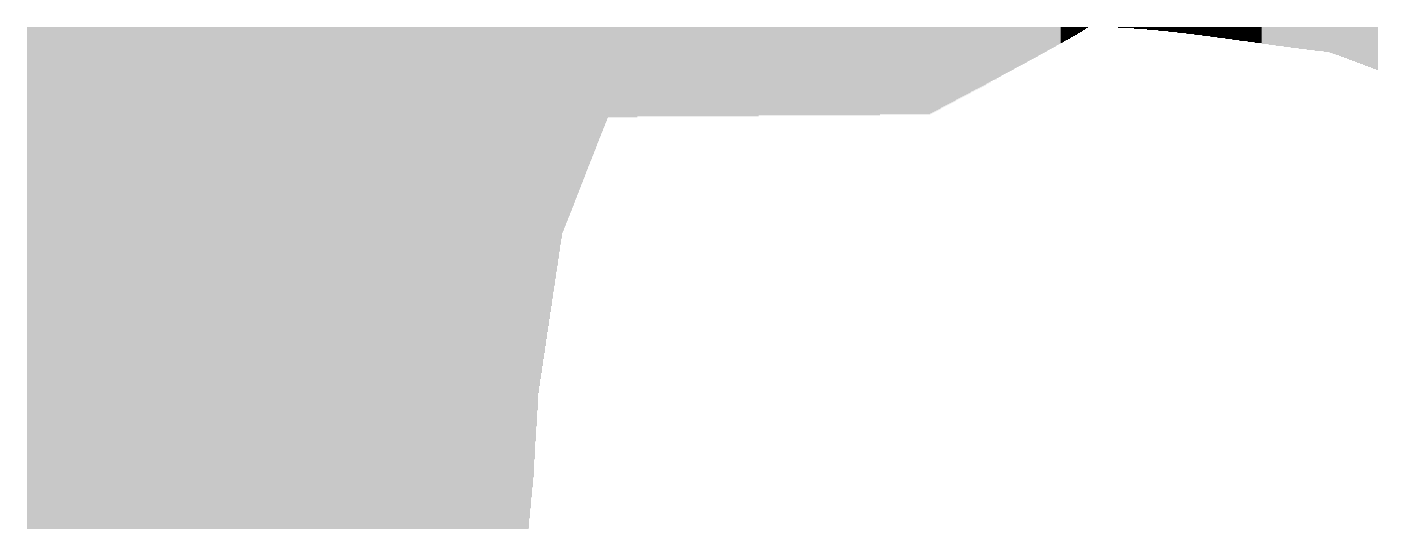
# Model space of a CAD drawing. Extents: x -15 to 99, y 4 to 73.
# Drawn here: x 70.15 to 76.99, y 14.39 to 16.9 of the extents above; entities that cross this region are included whole.
import ezdxf

# ---------------------------------------------------------------- set-up
doc = ezdxf.new("R2010")
doc.units = 0
doc.layers.add('112', color=253, linetype='CONTINUOUS')

# ---------------------------------------------------------------- blocks, each defined once
blk = doc.blocks.new('RECT')
blk.add_solid([(-0.5, -0.5), (0.5, -0.5), (-0.5, 0.5), (0.5, 0.5)])

msp = doc.modelspace()

# ---------------------------------------------------------------- block references
at = {"layer": '112', "yscale": 0.0051, "rotation": 90}
for p, xscale in [((70.1548, 14.0208), 5.7556), ((70.1599, 14.0208), 5.7556), ((70.165, 14.0208), 5.7556), ((70.17, 14.0208), 5.7556), ((70.1751, 14.0208), 5.7556), ((70.1802, 14.0208), 5.7556), ((70.1853, 14.0208), 5.7556), ((70.1904, 14.0208), 5.7556), ((70.1954, 14.0208), 5.7556), ((70.2005, 14.0208), 5.7556), ((70.2056, 14.0208), 5.7556), ((70.2107, 14.0208), 5.7556), ((70.2158, 14.0208), 5.7556), ((70.2208, 14.0208), 5.7556), ((70.2259, 14.0208), 5.7556), ((70.231, 14.0208), 5.7556), ((70.2361, 14.0208), 5.7556), ((70.2412, 14.0208), 5.7556), ((70.2462, 14.0208), 5.7556), ((70.2513, 14.0208), 5.7556), ((70.2564, 14.0208), 5.7556), ((70.2615, 14.0208), 5.7556), ((70.2666, 14.0208), 5.7556), ((70.2716, 14.0208), 5.7556), ((70.2767, 14.0208), 5.7556), ((70.2818, 14.0208), 5.7556), ((70.2869, 14.0208), 5.7556), ((70.292, 14.0208), 5.7556), ((70.297, 14.0208), 5.7556), ((70.3021, 14.0208), 5.7556), ((70.3072, 14.0208), 5.7556), ((70.3123, 14.0208), 5.7556), ((70.3174, 14.0208), 5.7556), ((70.3224, 14.0208), 5.7556), ((70.3275, 14.0208), 5.7556), ((70.3326, 14.0208), 5.7556), ((70.3377, 14.0208), 5.7556), ((70.3428, 14.0208), 5.7556), ((70.3478, 14.0208), 5.7556), ((70.3529, 14.0208), 5.7556), ((70.358, 14.0208), 5.7556), ((70.3631, 14.0208), 5.7556), ((70.3682, 14.0208), 5.7556), ((70.3732, 14.0208), 5.7556), ((70.3783, 14.0208), 5.7556), ((70.3834, 14.0208), 5.7556), ((70.3885, 14.0208), 5.7556), ((70.3936, 14.0208), 5.7556), ((70.3986, 14.0208), 5.7556), ((70.4037, 14.0208), 5.7556), ((70.4088, 14.0208), 5.7556), ((70.4139, 14.0208), 5.7556), ((70.419, 14.0208), 5.7556), ((70.424, 14.0208), 5.7556), ((70.4291, 14.0208), 5.7556), ((70.4342, 14.0208), 5.7556), ((70.4393, 14.0208), 5.7556), ((70.4444, 14.0208), 5.7556), ((70.4494, 14.0208), 5.7556), ((70.4545, 14.0208), 5.7556), ((70.4596, 14.0208), 5.7556), ((70.4647, 14.0208), 5.7556), ((70.4698, 14.0208), 5.7556), ((70.4748, 14.0208), 5.7556), ((70.4799, 14.0208), 5.7556), ((70.485, 14.0208), 5.7556), ((70.4901, 14.0208), 5.7556), ((70.4952, 14.0208), 5.7556), ((70.5002, 14.0208), 5.7556), ((70.5053, 14.0208), 5.7556), ((70.5104, 14.0208), 5.7556), ((70.5155, 14.0208), 5.7556), ((70.5206, 14.0208), 5.7556), ((70.5256, 14.0208), 5.7556), ((70.5307, 14.0208), 5.7556), ((70.5358, 14.0208), 5.7556), ((70.5409, 14.0208), 5.7556), ((70.546, 14.0208), 5.7556), ((70.551, 14.0208), 5.7556), ((70.5561, 14.0208), 5.7556), ((70.5612, 14.0208), 5.7556), ((70.5663, 14.0208), 5.7556), ((70.5714, 14.0208), 5.7556), ((70.5764, 14.0208), 5.7556), ((70.5815, 14.0208), 5.7556), ((70.5866, 14.0208), 5.7556), ((70.5917, 14.0208), 5.7556), ((70.5968, 14.0208), 5.7556), ((70.6018, 14.0208), 5.7556), ((70.6069, 14.0208), 5.7556), ((70.612, 14.0208), 5.7556), ((70.6171, 14.0208), 5.7556), ((70.6222, 14.0208), 5.7556), ((70.6272, 14.0208), 5.7556), ((70.6323, 14.0208), 5.7556), ((70.6374, 14.0208), 5.7556), ((70.6425, 14.0208), 5.7556), ((70.6476, 14.0208), 5.7556), ((70.6526, 14.0208), 5.7556), ((70.6577, 14.0208), 5.7556), ((70.6628, 14.0208), 5.7556), ((70.6679, 14.0208), 5.7556), ((70.673, 14.0208), 5.7556), ((70.678, 14.0208), 5.7556), ((70.6831, 14.0208), 5.7556), ((70.6882, 14.0208), 5.7556), ((70.6933, 14.0208), 5.7556), ((70.6984, 14.0208), 5.7556), ((70.7034, 14.0208), 5.7556), ((70.7085, 14.0208), 5.7556), ((70.7136, 14.0208), 5.7556), ((70.7187, 14.0208), 5.7556), ((70.7238, 14.0208), 5.7556), ((70.7288, 14.0208), 5.7556), ((70.7339, 14.0208), 5.7556), ((70.739, 14.0208), 5.7556), ((70.7441, 14.0208), 5.7556), ((70.7492, 14.0208), 5.7556), ((70.7542, 14.0208), 5.7556), ((70.7593, 14.0208), 5.7556), ((70.7644, 14.0208), 5.7556), ((70.7695, 14.0208), 5.7556), ((70.7746, 14.0208), 5.7556), ((70.7796, 14.0208), 5.7556), ((70.7847, 14.0208), 5.7556), ((70.7898, 14.0208), 5.7556), ((70.7949, 14.0208), 5.7556), ((70.8, 14.0208), 5.7556), ((70.805, 14.0208), 5.7556), ((70.8101, 14.0208), 5.7556), ((70.8152, 14.0208), 5.7556), ((70.8203, 14.0208), 5.7556), ((70.8254, 14.0208), 5.7556), ((70.8304, 14.0208), 5.7556), ((70.8355, 14.0208), 5.7556), ((70.8406, 14.0208), 5.7556), ((70.8457, 14.0208), 5.7556), ((70.8508, 14.0208), 5.7556), ((70.8558, 14.0208), 5.7556), ((70.8609, 14.0208), 5.7556), ((70.866, 14.0208), 5.7556), ((70.8711, 14.0208), 5.7556), ((70.8762, 14.0208), 5.7556), ((70.8812, 14.0208), 5.7556), ((70.8863, 14.0208), 5.7556), ((70.8914, 14.0208), 5.7556), ((70.8965, 14.0208), 5.7556), ((70.9016, 14.0208), 5.7556), ((70.9066, 14.0208), 5.7556), ((70.9117, 14.0208), 5.7556), ((70.9168, 14.0208), 5.7556), ((70.9219, 14.0208), 5.7556), ((70.927, 14.0208), 5.7556), ((70.932, 14.0208), 5.7556), ((70.9371, 14.0208), 5.7556), ((70.9422, 14.0208), 5.7556), ((70.9473, 14.0208), 5.7556), ((70.9524, 14.0208), 5.7556), ((70.9574, 14.0208), 5.7556), ((70.9625, 14.0208), 5.7556), ((70.9676, 14.0208), 5.7556), ((70.9727, 14.0208), 5.7556), ((70.9778, 14.0208), 5.7556), ((70.9828, 14.0208), 5.7556), ((70.9879, 14.0208), 5.7556), ((70.993, 14.0208), 5.7556), ((70.9981, 14.0208), 5.7556), ((71.0032, 14.0208), 5.7556), ((71.0082, 14.0208), 5.7556), ((71.0133, 14.0208), 5.7556), ((71.0184, 14.0208), 5.7556), ((71.0235, 14.0208), 5.7556), ((71.0286, 14.0208), 5.7556), ((71.0336, 14.0208), 5.7556), ((71.0387, 14.0208), 5.7556), ((71.0438, 14.0208), 5.7556), ((71.0489, 14.0208), 5.7556), ((71.054, 14.0208), 5.7556), ((71.059, 14.0208), 5.7556), ((71.0641, 14.0208), 5.7556), ((71.0692, 14.0208), 5.7556), ((71.0743, 14.0208), 5.7556), ((71.0794, 14.0208), 5.7556), ((71.0844, 14.0208), 5.7556), ((71.0895, 14.0208), 5.7556), ((71.0946, 14.0208), 5.7556), ((71.0997, 14.0208), 5.7556), ((71.1048, 14.0208), 5.7556), ((71.1098, 14.0208), 5.7556), ((71.1149, 14.0208), 5.7556), ((71.12, 14.0208), 5.7556), ((71.1251, 14.0208), 5.7556), ((71.1302, 14.0208), 5.7556), ((71.1352, 14.0208), 5.7556), ((71.1403, 14.0208), 5.7556), ((71.1454, 14.0208), 5.7556), ((71.1505, 14.0208), 5.7556), ((71.1556, 14.0208), 5.7556), ((71.1606, 14.0208), 5.7556), ((71.1657, 14.0208), 5.7556), ((71.1708, 14.0208), 5.7556), ((71.1759, 14.0208), 5.7556), ((71.181, 14.0208), 5.7556), ((71.186, 14.0208), 5.7556), ((71.1911, 14.0208), 5.7556), ((71.1962, 14.0208), 5.7556), ((71.2013, 14.0208), 5.7556), ((71.2064, 14.0208), 5.7556), ((71.2114, 14.0208), 5.7556), ((71.2165, 14.0208), 5.7556), ((71.2216, 14.0208), 5.7556), ((71.2267, 14.0208), 5.7556), ((71.2318, 14.0208), 5.7556), ((71.2368, 14.0208), 5.7556), ((71.2419, 14.0208), 5.7556), ((71.247, 14.0208), 5.7556), ((71.2521, 14.0208), 5.7556), ((71.2572, 14.0208), 5.7556), ((71.2622, 14.0208), 5.7556), ((71.2673, 14.0208), 5.7556), ((71.2724, 14.0208), 5.7556), ((71.2775, 14.0208), 5.7556), ((71.2826, 14.0208), 5.7556), ((71.2876, 14.0208), 5.7556), ((71.2927, 14.0208), 5.7556), ((71.2978, 14.0208), 5.7556), ((71.3029, 14.0208), 5.7556), ((71.308, 14.0208), 5.7556), ((71.313, 14.0208), 5.7556), ((71.3181, 14.0208), 5.7556), ((71.3232, 14.0208), 5.7556), ((71.3283, 14.0208), 5.7556), ((71.3334, 14.0208), 5.7556), ((71.3384, 14.0208), 5.7556), ((71.3435, 14.0208), 5.7556), ((71.3486, 14.0208), 5.7556), ((71.3537, 14.0208), 5.7556), ((71.3588, 14.0208), 5.7556), ((71.3638, 14.0208), 5.7556), ((71.3689, 14.0208), 5.7556), ((71.374, 14.0208), 5.7556), ((71.3791, 14.0208), 5.7556), ((71.3842, 14.0208), 5.7556), ((71.3892, 14.0208), 5.7556), ((71.3943, 14.0208), 5.7556), ((71.3994, 14.0208), 5.7556), ((71.4045, 14.0208), 5.7556), ((71.4096, 14.0208), 5.7556), ((71.4146, 14.0208), 5.7556), ((71.4197, 14.0208), 5.7556), ((71.4248, 14.0208), 5.7556), ((71.4299, 14.0208), 5.7556), ((71.435, 14.0208), 5.7556), ((71.44, 14.0208), 5.7556), ((71.4451, 14.0208), 5.7556), ((71.4502, 14.0208), 5.7556), ((71.4553, 14.0208), 5.7556), ((71.4604, 14.0208), 5.7556), ((71.4654, 14.0208), 5.7556), ((71.4705, 14.0208), 5.7556), ((71.4756, 14.0208), 5.7556), ((71.4807, 14.0208), 5.7556), ((71.4858, 14.0208), 5.7556), ((71.4908, 14.0208), 5.7556), ((71.4959, 14.0208), 5.7556), ((71.501, 14.0208), 5.7556), ((71.5061, 14.0208), 5.7556), ((71.5112, 14.0208), 5.7556), ((71.5162, 14.0208), 5.7556), ((71.5213, 14.0208), 5.7556), ((71.5264, 14.0208), 5.7556), ((71.5315, 14.0208), 5.7556), ((71.5366, 14.0208), 5.7556), ((71.5416, 14.0208), 5.7556), ((71.5467, 14.0208), 5.7556), ((71.5518, 14.0208), 5.7556), ((71.5569, 14.0208), 5.7556), ((71.562, 14.0208), 5.7556), ((71.567, 14.0208), 5.7556), ((71.5721, 14.0208), 5.7556), ((71.5772, 14.0208), 5.7556), ((71.5823, 14.0208), 5.7556), ((71.5874, 14.0208), 5.7556), ((71.5924, 14.0208), 5.7556), ((71.5975, 14.0208), 5.7556), ((71.6026, 14.0208), 5.7556), ((71.6077, 14.0208), 5.7556), ((71.6128, 14.0208), 5.7556), ((71.6178, 14.0208), 5.7556), ((71.6229, 14.0208), 5.7556), ((71.628, 14.0208), 5.7556), ((71.6331, 14.0208), 5.7556), ((71.6382, 14.0208), 5.7556), ((71.6432, 14.0208), 5.7556), ((71.6483, 14.0208), 5.7556), ((71.6534, 14.0208), 5.7556), ((71.6585, 14.0208), 5.7556), ((71.6636, 14.0208), 5.7556), ((71.6686, 14.0208), 5.7556), ((71.6737, 14.0208), 5.7556), ((71.6788, 14.0208), 5.7556), ((71.6839, 14.0208), 5.7556), ((71.689, 14.0208), 5.7556), ((71.694, 14.0208), 5.7556), ((71.6991, 14.0208), 5.7556), ((71.7042, 14.0208), 5.7556), ((71.7093, 14.0208), 5.7556), ((71.7144, 14.0208), 5.7556), ((71.7194, 14.0208), 5.7556), ((71.7245, 14.0208), 5.7556), ((71.7296, 14.0208), 5.7556), ((71.7347, 14.0208), 5.7556), ((71.7398, 14.0208), 5.7556), ((71.7448, 14.0208), 5.7556), ((71.7499, 14.0208), 5.7556), ((71.755, 14.0208), 5.7556), ((71.7601, 14.0208), 5.7556), ((71.7652, 14.0208), 5.7556), ((71.7702, 14.0208), 5.7556), ((71.7753, 14.0208), 5.7556), ((71.7804, 14.0208), 5.7556), ((71.7855, 14.0208), 5.7556), ((71.7906, 14.0208), 5.7556), ((71.7956, 14.0208), 5.7556), ((71.8007, 14.0208), 5.7556), ((71.8058, 14.0208), 5.7556), ((71.8109, 14.0208), 5.7556), ((71.816, 14.0208), 5.7556), ((71.821, 14.0208), 5.7556), ((71.8261, 14.0208), 5.7556), ((71.8312, 14.0208), 5.7556), ((71.8363, 14.0208), 5.7556), ((71.8414, 14.0208), 5.7556), ((71.8464, 14.0208), 5.7556), ((71.8515, 14.0208), 5.7556), ((71.8566, 14.0208), 5.7556), ((71.8617, 14.0208), 5.7556), ((71.8668, 14.0208), 5.7556), ((71.8718, 14.0208), 5.7556), ((71.8769, 14.0208), 5.7556), ((71.882, 14.0208), 5.7556), ((71.8871, 14.0208), 5.7556), ((71.8922, 14.0208), 5.7556), ((71.8972, 14.0208), 5.7556), ((71.9023, 14.0208), 5.7556), ((71.9074, 14.0208), 5.7556), ((71.9125, 14.0208), 5.7556), ((71.9176, 14.0208), 5.7556), ((71.9226, 14.0208), 5.7556), ((71.9277, 14.0208), 5.7556), ((71.9328, 14.0208), 5.7556), ((71.9379, 14.0208), 5.7556), ((71.943, 14.0208), 5.7556), ((71.948, 14.0208), 5.7556), ((71.9531, 14.0208), 5.7556), ((71.9582, 14.0208), 5.7556), ((71.9633, 14.0208), 5.7556), ((71.9684, 14.0208), 5.7556), ((71.9734, 14.0208), 5.7556), ((71.9785, 14.0208), 5.7556), ((71.9836, 14.0208), 5.7556), ((71.9887, 14.0208), 5.7556), ((71.9938, 14.0208), 5.7556), ((71.9988, 14.0208), 5.7556), ((72.0039, 14.0208), 5.7556), ((72.009, 14.0208), 5.7556), ((72.0141, 14.0208), 5.7556), ((72.0192, 14.0208), 5.7556), ((72.0242, 14.0208), 5.7556), ((72.0293, 14.0208), 5.7556), ((72.0344, 14.0208), 5.7556), ((72.0395, 14.0208), 5.7556), ((72.0446, 14.0208), 5.7556), ((72.0496, 14.0208), 5.7556), ((72.0547, 14.0208), 5.7556), ((72.0598, 14.0208), 5.7556), ((72.0649, 14.0208), 5.7556), ((72.07, 14.0208), 5.7556), ((72.075, 14.0183), 5.7607), ((72.0801, 14.0183), 5.7607), ((72.0852, 14.0183), 5.7607), ((72.0903, 14.0183), 5.7607), ((72.0954, 14.0183), 5.7607), ((72.1004, 14.0183), 5.7607), ((72.1055, 14.0183), 5.7607), ((72.1106, 14.0208), 5.7556), ((72.1157, 14.0259), 5.7455), ((72.1208, 14.031), 5.7353), ((72.1258, 14.036), 5.7252), ((72.1309, 14.0411), 5.715), ((72.136, 14.0462), 5.7048), ((72.1411, 14.0513), 5.6947), ((72.1462, 14.0564), 5.6845), ((72.1512, 14.0614), 5.6744), ((72.1563, 14.064), 5.6693), ((72.1614, 14.0691), 5.6591), ((72.1665, 14.0741), 5.649), ((72.1716, 14.0792), 5.6388), ((72.1766, 14.0843), 5.6286), ((72.1817, 14.0894), 5.6185), ((72.1868, 14.0919), 5.6134), ((72.1919, 14.097), 5.6032), ((72.197, 14.1021), 5.5931), ((72.202, 14.1072), 5.5829), ((72.2071, 14.1122), 5.5728), ((72.2122, 14.1148), 5.5677), ((72.2173, 14.1199), 5.5575), ((72.2224, 14.1249), 5.5474), ((72.2274, 14.13), 5.5372), ((72.2325, 14.1351), 5.527), ((72.2376, 14.1402), 5.5169), ((72.2427, 14.1427), 5.5118), ((72.2478, 14.1478), 5.5016), ((72.2528, 14.1529), 5.4915), ((72.2579, 14.158), 5.4813), ((72.263, 14.163), 5.4712), ((72.2681, 14.1656), 5.4661), ((72.2732, 14.1707), 5.4559), ((72.2782, 14.1757), 5.4458), ((72.2833, 14.1808), 5.4356), ((72.2884, 14.1859), 5.4254), ((72.2935, 14.191), 5.4153), ((72.2986, 14.1986), 5.4), ((72.3036, 14.2088), 5.3797), ((72.3087, 14.2189), 5.3594), ((72.3138, 14.2291), 5.3391), ((72.3189, 14.2392), 5.3188), ((72.324, 14.2494), 5.2984), ((72.329, 14.2596), 5.2781), ((72.3341, 14.2723), 5.2527), ((72.3392, 14.2824), 5.2324), ((72.3443, 14.2926), 5.2121), ((72.3494, 14.3027), 5.1918), ((72.3544, 14.3129), 5.1714), ((72.3595, 14.3231), 5.1511), ((72.3646, 14.3332), 5.1308), ((72.3697, 14.3434), 5.1105), ((72.3748, 14.3535), 5.0902), ((72.3798, 14.3637), 5.0698), ((72.3849, 14.3739), 5.0495), ((72.39, 14.384), 5.0292), ((72.3951, 14.3942), 5.0089), ((72.4002, 14.4043), 4.9886), ((72.4052, 14.4145), 4.9682), ((72.4103, 14.4272), 4.9428), ((72.4154, 14.4399), 4.9174), ((72.4205, 14.4526), 4.892), ((72.4256, 14.4678), 4.8616), ((72.4306, 14.4805), 4.8362), ((72.4357, 14.4958), 4.8057), ((72.4408, 14.5136), 4.7701), ((72.4459, 14.5288), 4.7396), ((72.451, 14.5466), 4.7041), ((72.456, 14.5618), 4.6736), ((72.4611, 14.5796), 4.638), ((72.4662, 14.5974), 4.6025), ((72.4713, 14.6152), 4.5669), ((72.4764, 14.6355), 4.5263), ((72.4814, 14.6533), 4.4907), ((72.4865, 14.671), 4.4552), ((72.4916, 14.6914), 4.4145), ((72.4967, 14.7091), 4.379), ((72.5018, 14.7295), 4.3383), ((72.5068, 14.7472), 4.3028), ((72.5119, 14.765), 4.2672), ((72.517, 14.7828), 4.2316), ((72.5221, 14.8006), 4.1961), ((72.5272, 14.8158), 4.1656), ((72.5322, 14.8311), 4.1351), ((72.5373, 14.8438), 4.1097), ((72.5424, 14.8692), 4.0589), ((72.5475, 14.8946), 4.0081), ((72.5526, 14.9225), 3.9522), ((72.5576, 14.9479), 3.9014), ((72.5627, 14.9733), 3.8506), ((72.5678, 15.0012), 3.7948), ((72.5729, 15.0266), 3.744), ((72.578, 15.052), 3.6932), ((72.583, 15.08), 3.6373), ((72.5881, 15.1054), 3.5865), ((72.5932, 15.1308), 3.5357), ((72.5983, 15.1562), 3.4849), ((72.6034, 15.1841), 3.429), ((72.6084, 15.2095), 3.3782), ((72.6135, 15.2349), 3.3274), ((72.6186, 15.2629), 3.2715), ((72.6237, 15.2883), 3.2207), ((72.6288, 15.3137), 3.1699), ((72.6338, 15.3391), 3.1191), ((72.6389, 15.367), 3.0632), ((72.644, 15.3924), 3.0124), ((72.6491, 15.4178), 2.9616), ((72.6542, 15.4457), 2.9058), ((72.6592, 15.4711), 2.855), ((72.6643, 15.4965), 2.8042), ((72.6694, 15.5245), 2.7483), ((72.6745, 15.5499), 2.6975), ((72.6796, 15.5753), 2.6467), ((72.6846, 15.6007), 2.5959), ((72.6897, 15.6286), 2.54), ((72.6948, 15.654), 2.4892), ((72.6999, 15.6794), 2.4384), ((72.705, 15.7074), 2.3825), ((72.71, 15.7328), 2.3317), ((72.7151, 15.7582), 2.2809), ((72.7202, 15.8039), 2.1895), ((72.7253, 15.8496), 2.098), ((72.7304, 15.8877), 2.0218), ((72.7354, 15.9283), 1.9406), ((72.7405, 15.9715), 1.8542), ((72.7456, 15.9893), 1.8186), ((72.7507, 16.0071), 1.7831), ((72.7558, 16.0223), 1.7526), ((72.7608, 16.0401), 1.717), ((72.7659, 16.0579), 1.6815), ((72.771, 16.0731), 1.651), ((72.7761, 16.0909), 1.6154), ((72.7812, 16.1087), 1.5799), ((72.7862, 16.1265), 1.5443), ((72.7913, 16.1417), 1.5138), ((72.7964, 16.1595), 1.4783), ((72.8015, 16.1773), 1.4427), ((72.8066, 16.1925), 1.4122), ((72.8116, 16.2103), 1.3767), ((72.8167, 16.2281), 1.3411), ((72.8218, 16.2433), 1.3106), ((72.8269, 16.2611), 1.2751), ((72.832, 16.2789), 1.2395), ((72.837, 16.2941), 1.209), ((72.8421, 16.3119), 1.1735), ((72.8472, 16.3297), 1.1379), ((72.8523, 16.3474), 1.1024), ((72.8574, 16.3627), 1.0719), ((72.8624, 16.3779), 1.0414), ((72.8675, 16.383), 1.0312), ((72.8726, 16.3906), 1.016), ((72.8777, 16.3957), 1.0058), ((72.8828, 16.4033), 0.9906), ((72.8878, 16.4084), 0.9804), ((72.8929, 16.416), 0.9652), ((72.898, 16.4211), 0.955), ((72.9031, 16.4287), 0.9398), ((72.9082, 16.4338), 0.9296), ((72.9132, 16.4414), 0.9144), ((72.9183, 16.4465), 0.9042), ((72.9234, 16.4541), 0.889), ((72.9285, 16.4617), 0.8738), ((72.9336, 16.4668), 0.8636), ((72.9386, 16.4744), 0.8484), ((72.9437, 16.4795), 0.8382), ((72.9488, 16.4871), 0.823), ((72.9539, 16.4922), 0.8128), ((72.959, 16.4998), 0.7976), ((72.964, 16.5049), 0.7874), ((72.9691, 16.5125), 0.7722), ((72.9742, 16.5176), 0.762), ((72.9793, 16.5252), 0.7468), ((72.9844, 16.5329), 0.7315), ((72.9894, 16.5379), 0.7214), ((72.9945, 16.5456), 0.7061), ((72.9996, 16.5506), 0.696), ((73.0047, 16.5583), 0.6807), ((73.0098, 16.5633), 0.6706), ((73.0148, 16.571), 0.6553), ((73.0199, 16.576), 0.6452), ((73.025, 16.5837), 0.6299), ((73.0301, 16.5887), 0.6198), ((73.0352, 16.5964), 0.6045), ((73.0402, 16.604), 0.5893), ((73.0453, 16.6091), 0.5791), ((73.0504, 16.6167), 0.5639), ((73.0555, 16.6218), 0.5537), ((73.0606, 16.6294), 0.5385), ((73.0656, 16.6345), 0.5283), ((73.0707, 16.6421), 0.5131), ((73.0758, 16.6472), 0.5029), ((73.0809, 16.6548), 0.4877), ((73.086, 16.6599), 0.4775), ((73.091, 16.6675), 0.4623), ((73.0961, 16.67), 0.4572), ((73.1012, 16.67), 0.4572), ((73.1063, 16.67), 0.4572), ((73.1114, 16.67), 0.4572), ((73.1164, 16.67), 0.4572), ((73.1215, 16.67), 0.4572), ((73.1266, 16.67), 0.4572), ((73.1317, 16.67), 0.4572), ((73.1368, 16.67), 0.4572), ((73.1418, 16.67), 0.4572), ((73.1469, 16.67), 0.4572), ((73.152, 16.67), 0.4572), ((73.1571, 16.67), 0.4572), ((73.1622, 16.67), 0.4572), ((73.1672, 16.67), 0.4572), ((73.1723, 16.67), 0.4572), ((73.1774, 16.67), 0.4572), ((73.1825, 16.67), 0.4572), ((73.1876, 16.67), 0.4572), ((73.1926, 16.67), 0.4572), ((73.1977, 16.67), 0.4572), ((73.2028, 16.67), 0.4572), ((73.2079, 16.67), 0.4572), ((73.213, 16.67), 0.4572), ((73.218, 16.67), 0.4572), ((73.2231, 16.67), 0.4572), ((73.2282, 16.67), 0.4572), ((73.2333, 16.67), 0.4572), ((73.2384, 16.67), 0.4572), ((73.2434, 16.6726), 0.4521), ((73.2485, 16.6726), 0.4521), ((73.2536, 16.6726), 0.4521), ((73.2587, 16.6726), 0.4521), ((73.2638, 16.6726), 0.4521), ((73.2688, 16.6726), 0.4521), ((73.2739, 16.6726), 0.4521), ((73.279, 16.6726), 0.4521), ((73.2841, 16.6726), 0.4521), ((73.2892, 16.6726), 0.4521), ((73.2942, 16.6726), 0.4521), ((73.2993, 16.6726), 0.4521), ((73.3044, 16.6726), 0.4521), ((73.3095, 16.6726), 0.4521), ((73.3146, 16.6726), 0.4521), ((73.3196, 16.6726), 0.4521), ((73.3247, 16.6726), 0.4521), ((73.3298, 16.6726), 0.4521), ((73.3349, 16.6726), 0.4521), ((73.34, 16.6726), 0.4521), ((73.345, 16.6726), 0.4521), ((73.3501, 16.6726), 0.4521), ((73.3552, 16.6726), 0.4521), ((73.3603, 16.6726), 0.4521), ((73.3654, 16.6726), 0.4521), ((73.3704, 16.6726), 0.4521), ((73.3755, 16.6726), 0.4521), ((73.3806, 16.6726), 0.4521), ((73.3857, 16.6726), 0.4521), ((73.3908, 16.6726), 0.4521), ((73.3958, 16.6726), 0.4521), ((73.4009, 16.6726), 0.4521), ((73.406, 16.6726), 0.4521), ((73.4111, 16.6726), 0.4521), ((73.4162, 16.6726), 0.4521), ((73.4212, 16.6726), 0.4521), ((73.4263, 16.6726), 0.4521), ((73.4314, 16.6726), 0.4521), ((73.4365, 16.6726), 0.4521), ((73.4416, 16.6726), 0.4521), ((73.4466, 16.6726), 0.4521), ((73.4517, 16.6726), 0.4521), ((73.4568, 16.6726), 0.4521), ((73.4619, 16.6726), 0.4521), ((73.467, 16.6726), 0.4521), ((73.472, 16.6726), 0.4521), ((73.4771, 16.6726), 0.4521), ((73.4822, 16.6726), 0.4521), ((73.4873, 16.6726), 0.4521), ((73.4924, 16.6726), 0.4521), ((73.4974, 16.6726), 0.4521), ((73.5025, 16.6726), 0.4521), ((73.5076, 16.6726), 0.4521), ((73.5127, 16.6726), 0.4521), ((73.5178, 16.6726), 0.4521), ((73.5228, 16.6726), 0.4521), ((73.5279, 16.6726), 0.4521), ((73.533, 16.6726), 0.4521), ((73.5381, 16.6726), 0.4521), ((73.5432, 16.6726), 0.4521), ((73.5482, 16.6726), 0.4521), ((73.5533, 16.6726), 0.4521), ((73.5584, 16.6726), 0.4521), ((73.5635, 16.6726), 0.4521), ((73.5686, 16.6726), 0.4521), ((73.5736, 16.6726), 0.4521), ((73.5787, 16.6726), 0.4521), ((73.5838, 16.6726), 0.4521), ((73.5889, 16.6726), 0.4521), ((73.594, 16.6726), 0.4521), ((73.599, 16.6726), 0.4521), ((73.6041, 16.6726), 0.4521), ((73.6092, 16.6726), 0.4521), ((73.6143, 16.6726), 0.4521), ((73.6194, 16.6726), 0.4521), ((73.6244, 16.6726), 0.4521), ((73.6295, 16.6726), 0.4521), ((73.6346, 16.6726), 0.4521), ((73.6397, 16.6726), 0.4521), ((73.6448, 16.6726), 0.4521), ((73.6498, 16.6726), 0.4521), ((73.6549, 16.6726), 0.4521), ((73.66, 16.6726), 0.4521), ((73.6651, 16.6726), 0.4521), ((73.6702, 16.6726), 0.4521), ((73.6752, 16.6726), 0.4521), ((73.6803, 16.6726), 0.4521), ((73.6854, 16.6726), 0.4521), ((73.6905, 16.6726), 0.4521), ((73.6956, 16.6726), 0.4521), ((73.7006, 16.6726), 0.4521), ((73.7057, 16.6726), 0.4521), ((73.7108, 16.6726), 0.4521), ((73.7159, 16.6726), 0.4521), ((73.721, 16.6726), 0.4521), ((73.726, 16.6726), 0.4521), ((73.7311, 16.6726), 0.4521), ((73.7362, 16.6726), 0.4521), ((73.7413, 16.6726), 0.4521), ((73.7464, 16.6726), 0.4521), ((73.7514, 16.6726), 0.4521), ((73.7565, 16.6726), 0.4521), ((73.7616, 16.6726), 0.4521), ((73.7667, 16.6726), 0.4521), ((73.7718, 16.6726), 0.4521), ((73.7768, 16.6726), 0.4521), ((73.7819, 16.6726), 0.4521), ((73.787, 16.6726), 0.4521), ((73.7921, 16.6726), 0.4521), ((73.7972, 16.6726), 0.4521), ((73.8022, 16.6726), 0.4521), ((73.8073, 16.6726), 0.4521), ((73.8124, 16.6726), 0.4521), ((73.8175, 16.6726), 0.4521), ((73.8226, 16.6726), 0.4521), ((73.8276, 16.6726), 0.4521), ((73.8327, 16.6726), 0.4521), ((73.8378, 16.6726), 0.4521), ((73.8429, 16.6726), 0.4521), ((73.848, 16.6726), 0.4521), ((73.853, 16.6726), 0.4521), ((73.8581, 16.6751), 0.447), ((73.8632, 16.6751), 0.447), ((73.8683, 16.6751), 0.447), ((73.8734, 16.6751), 0.447), ((73.8784, 16.6751), 0.447), ((73.8835, 16.6751), 0.447), ((73.8886, 16.6751), 0.447), ((73.8937, 16.6751), 0.447), ((73.8988, 16.6751), 0.447), ((73.9038, 16.6751), 0.447), ((73.9089, 16.6751), 0.447), ((73.914, 16.6751), 0.447), ((73.9191, 16.6751), 0.447), ((73.9242, 16.6751), 0.447), ((73.9292, 16.6751), 0.447), ((73.9343, 16.6751), 0.447), ((73.9394, 16.6751), 0.447), ((73.9445, 16.6751), 0.447), ((73.9496, 16.6751), 0.447), ((73.9546, 16.6751), 0.447), ((73.9597, 16.6751), 0.447), ((73.9648, 16.6751), 0.447), ((73.9699, 16.6751), 0.447), ((73.975, 16.6751), 0.447), ((73.98, 16.6751), 0.447), ((73.9851, 16.6751), 0.447), ((73.9902, 16.6751), 0.447), ((73.9953, 16.6751), 0.447), ((74.0004, 16.6751), 0.447), ((74.0054, 16.6751), 0.447), ((74.0105, 16.6751), 0.447), ((74.0156, 16.6751), 0.447), ((74.0207, 16.6751), 0.447), ((74.0258, 16.6751), 0.447), ((74.0308, 16.6751), 0.447), ((74.0359, 16.6751), 0.447), ((74.041, 16.6751), 0.447), ((74.0461, 16.6751), 0.447), ((74.0512, 16.6751), 0.447), ((74.0562, 16.6751), 0.447), ((74.0613, 16.6751), 0.447), ((74.0664, 16.6751), 0.447), ((74.0715, 16.6751), 0.447), ((74.0766, 16.6751), 0.447), ((74.0816, 16.6751), 0.447), ((74.0867, 16.6751), 0.447), ((74.0918, 16.6751), 0.447), ((74.0969, 16.6751), 0.447), ((74.102, 16.6751), 0.447), ((74.107, 16.6751), 0.447), ((74.1121, 16.6751), 0.447), ((74.1172, 16.6751), 0.447), ((74.1223, 16.6751), 0.447), ((74.1274, 16.6751), 0.447), ((74.1324, 16.6751), 0.447), ((74.1375, 16.6751), 0.447), ((74.1426, 16.6751), 0.447), ((74.1477, 16.6751), 0.447), ((74.1528, 16.6751), 0.447), ((74.1578, 16.6751), 0.447), ((74.1629, 16.6751), 0.447), ((74.168, 16.6751), 0.447), ((74.1731, 16.6751), 0.447), ((74.1782, 16.6751), 0.447), ((74.1832, 16.6751), 0.447), ((74.1883, 16.6751), 0.447), ((74.1934, 16.6751), 0.447), ((74.1985, 16.6751), 0.447), ((74.2036, 16.6751), 0.447), ((74.2086, 16.6751), 0.447), ((74.2137, 16.6751), 0.447), ((74.2188, 16.6751), 0.447), ((74.2239, 16.6751), 0.447), ((74.229, 16.6751), 0.447), ((74.234, 16.6751), 0.447), ((74.2391, 16.6751), 0.447), ((74.2442, 16.6751), 0.447), ((74.2493, 16.6751), 0.447), ((74.2544, 16.6751), 0.447), ((74.2594, 16.6751), 0.447), ((74.2645, 16.6751), 0.447), ((74.2696, 16.6751), 0.447), ((74.2747, 16.6751), 0.447), ((74.2798, 16.6751), 0.447), ((74.2848, 16.6751), 0.447), ((74.2899, 16.6751), 0.447), ((74.295, 16.6751), 0.447), ((74.3001, 16.6751), 0.447), ((74.3052, 16.6751), 0.447), ((74.3102, 16.6751), 0.447), ((74.3153, 16.6751), 0.447), ((74.3204, 16.6751), 0.447), ((74.3255, 16.6751), 0.447), ((74.3306, 16.6751), 0.447), ((74.3356, 16.6751), 0.447), ((74.3407, 16.6751), 0.447), ((74.3458, 16.6751), 0.447), ((74.3509, 16.6751), 0.447), ((74.356, 16.6751), 0.447), ((74.361, 16.6751), 0.447), ((74.3661, 16.6751), 0.447), ((74.3712, 16.6751), 0.447), ((74.3763, 16.6751), 0.447), ((74.3814, 16.6751), 0.447), ((74.3864, 16.6751), 0.447), ((74.3915, 16.6751), 0.447), ((74.3966, 16.6751), 0.447), ((74.4017, 16.6751), 0.447), ((74.4068, 16.6751), 0.447), ((74.4118, 16.6751), 0.447), ((74.4169, 16.6751), 0.447), ((74.422, 16.6751), 0.447), ((74.4271, 16.6751), 0.447), ((74.4322, 16.6751), 0.447), ((74.4372, 16.6751), 0.447), ((74.4423, 16.6751), 0.447), ((74.4474, 16.6751), 0.447), ((74.4525, 16.6751), 0.447), ((74.4576, 16.6751), 0.447), ((74.4626, 16.6751), 0.447), ((74.4677, 16.6751), 0.447), ((74.4728, 16.6776), 0.442), ((74.4779, 16.6776), 0.442), ((74.483, 16.6776), 0.442), ((74.488, 16.6776), 0.442), ((74.4931, 16.6776), 0.442), ((74.4982, 16.6776), 0.442), ((74.5033, 16.6776), 0.442), ((74.5084, 16.6776), 0.442), ((74.5134, 16.6776), 0.442), ((74.5185, 16.6776), 0.442), ((74.5236, 16.6776), 0.442), ((74.5287, 16.6776), 0.442), ((74.5338, 16.6776), 0.442), ((74.5388, 16.6776), 0.442), ((74.5439, 16.6776), 0.442), ((74.549, 16.6776), 0.442), ((74.5541, 16.6776), 0.442), ((74.5592, 16.6776), 0.442), ((74.5642, 16.6776), 0.442), ((74.5693, 16.6776), 0.442), ((74.5744, 16.6776), 0.442), ((74.5795, 16.6776), 0.442), ((74.5846, 16.6776), 0.442), ((74.5896, 16.6776), 0.442), ((74.5947, 16.6776), 0.442), ((74.5998, 16.6776), 0.442), ((74.6049, 16.6776), 0.442), ((74.61, 16.6776), 0.442), ((74.615, 16.6776), 0.442), ((74.6201, 16.6776), 0.442), ((74.6252, 16.6776), 0.442), ((74.6303, 16.6776), 0.442), ((74.6354, 16.6776), 0.442), ((74.6404, 16.6776), 0.442), ((74.6455, 16.6776), 0.442), ((74.6506, 16.6776), 0.442), ((74.6557, 16.6776), 0.442), ((74.6608, 16.6776), 0.442), ((74.6658, 16.6776), 0.442), ((74.6709, 16.6776), 0.442), ((74.676, 16.6776), 0.442), ((74.6811, 16.6776), 0.442), ((74.6862, 16.6776), 0.442), ((74.6912, 16.6776), 0.442), ((74.6963, 16.6776), 0.442), ((74.7014, 16.6776), 0.442), ((74.7065, 16.6776), 0.442), ((74.7116, 16.6776), 0.442), ((74.7166, 16.6776), 0.442), ((74.7217, 16.6776), 0.442), ((74.7268, 16.6802), 0.4369), ((74.7319, 16.6802), 0.4369), ((74.737, 16.6827), 0.4318), ((74.742, 16.6827), 0.4318), ((74.7471, 16.6853), 0.4267), ((74.7522, 16.6853), 0.4267), ((74.7573, 16.6878), 0.4216), ((74.7624, 16.6878), 0.4216), ((74.7674, 16.6903), 0.4166), ((74.7725, 16.6903), 0.4166), ((74.7776, 16.6929), 0.4115), ((74.7827, 16.6954), 0.4064), ((74.7878, 16.6954), 0.4064), ((74.7928, 16.698), 0.4013), ((74.7979, 16.698), 0.4013), ((74.803, 16.7005), 0.3962), ((74.8081, 16.7005), 0.3962), ((74.8132, 16.703), 0.3912), ((74.8182, 16.703), 0.3912), ((74.8233, 16.7056), 0.3861), ((74.8284, 16.7056), 0.3861), ((74.8335, 16.7081), 0.381), ((74.8386, 16.7081), 0.381), ((74.8436, 16.7107), 0.3759), ((74.8487, 16.7107), 0.3759), ((74.8538, 16.7132), 0.3708), ((74.8589, 16.7157), 0.3658), ((74.864, 16.7157), 0.3658), ((74.869, 16.7183), 0.3607), ((74.8741, 16.7183), 0.3607), ((74.8792, 16.7208), 0.3556), ((74.8843, 16.7208), 0.3556), ((74.8894, 16.7234), 0.3505), ((74.8944, 16.7234), 0.3505), ((74.8995, 16.7259), 0.3454), ((74.9046, 16.7259), 0.3454), ((74.9097, 16.7284), 0.3404), ((74.9148, 16.7284), 0.3404), ((74.9198, 16.731), 0.3353), ((74.9249, 16.731), 0.3353), ((74.93, 16.7335), 0.3302), ((74.9351, 16.7361), 0.3251), ((74.9402, 16.7361), 0.3251), ((74.9452, 16.7386), 0.32), ((74.9503, 16.7386), 0.32), ((74.9554, 16.7411), 0.315), ((74.9605, 16.7411), 0.315), ((74.9656, 16.7437), 0.3099), ((74.9706, 16.7437), 0.3099), ((74.9757, 16.7462), 0.3048), ((74.9808, 16.7462), 0.3048), ((74.9859, 16.7488), 0.2997), ((74.991, 16.7488), 0.2997), ((74.996, 16.7513), 0.2946), ((75.0011, 16.7513), 0.2946), ((75.0062, 16.7538), 0.2896), ((75.0113, 16.7564), 0.2845), ((75.0164, 16.7564), 0.2845), ((75.0214, 16.7589), 0.2794), ((75.0265, 16.7589), 0.2794), ((75.0316, 16.7615), 0.2743), ((75.0367, 16.7615), 0.2743), ((75.0418, 16.764), 0.2692), ((75.0468, 16.764), 0.2692), ((75.0519, 16.7665), 0.2642), ((75.057, 16.7665), 0.2642), ((75.0621, 16.7691), 0.2591), ((75.0672, 16.7691), 0.2591), ((75.0722, 16.7716), 0.254), ((75.0773, 16.7716), 0.254), ((75.0824, 16.7742), 0.2489), ((75.0875, 16.7767), 0.2438), ((75.0926, 16.7767), 0.2438), ((75.0976, 16.7792), 0.2388), ((75.1027, 16.7792), 0.2388), ((75.1078, 16.7818), 0.2337), ((75.1129, 16.7818), 0.2337), ((75.118, 16.7843), 0.2286), ((75.123, 16.7843), 0.2286), ((75.1281, 16.7869), 0.2235), ((75.1332, 16.7869), 0.2235), ((75.1383, 16.7894), 0.2184), ((75.1434, 16.7894), 0.2184), ((75.1484, 16.7919), 0.2134), ((75.1535, 16.7945), 0.2083), ((75.1586, 16.7945), 0.2083), ((75.1637, 16.797), 0.2032), ((75.1688, 16.797), 0.2032), ((75.1738, 16.7996), 0.1981), ((75.1789, 16.7996), 0.1981), ((75.184, 16.8021), 0.193), ((75.1891, 16.8021), 0.193), ((75.1942, 16.8046), 0.188), ((75.1992, 16.8046), 0.188), ((75.2043, 16.8072), 0.1829), ((75.2094, 16.8072), 0.1829), ((75.2145, 16.8097), 0.1778), ((75.2196, 16.8123), 0.1727), ((75.2246, 16.8123), 0.1727), ((75.2297, 16.8148), 0.1676), ((75.2348, 16.8148), 0.1676), ((75.2399, 16.8173), 0.1626), ((75.245, 16.8173), 0.1626), ((75.25, 16.8199), 0.1575), ((75.2551, 16.8199), 0.1575), ((75.2602, 16.8224), 0.1524), ((75.2653, 16.8224), 0.1524), ((75.2704, 16.825), 0.1473), ((75.2754, 16.8275), 0.1422), ((75.2805, 16.8275), 0.1422), ((75.2856, 16.83), 0.1372), ((75.2907, 16.83), 0.1372), ((75.2958, 16.8326), 0.1321), ((75.3008, 16.8326), 0.1321), ((75.3059, 16.8351), 0.127), ((75.311, 16.8351), 0.127), ((75.3161, 16.8377), 0.1219), ((75.3212, 16.8402), 0.1168), ((75.3262, 16.8402), 0.1168), ((75.3313, 16.8427), 0.1118), ((75.3364, 16.8427), 0.1118), ((75.3415, 16.8453), 0.1067), ((75.3466, 16.8453), 0.1067), ((75.3516, 16.8478), 0.1016), ((75.3567, 16.8478), 0.1016), ((75.3618, 16.8504), 0.0965), ((75.3669, 16.8529), 0.0914), ((75.372, 16.8529), 0.0914), ((75.377, 16.8554), 0.0864), ((75.3821, 16.8554), 0.0864), ((75.3872, 16.858), 0.0813), ((75.3923, 16.858), 0.0813), ((75.3974, 16.8605), 0.0762), ((75.4024, 16.8631), 0.0711), ((75.4075, 16.8631), 0.0711), ((75.4126, 16.8656), 0.066), ((75.4177, 16.8656), 0.066), ((75.4228, 16.8681), 0.061), ((75.4278, 16.8681), 0.061), ((75.4329, 16.8707), 0.0559), ((75.438, 16.8732), 0.0508), ((75.4431, 16.8732), 0.0508), ((75.4482, 16.8758), 0.0457), ((75.4532, 16.8758), 0.0457), ((75.4583, 16.8783), 0.0406), ((75.4634, 16.8783), 0.0406), ((75.4685, 16.8808), 0.0356), ((75.4736, 16.8834), 0.0305), ((75.4786, 16.8834), 0.0305), ((75.4837, 16.8859), 0.0254), ((75.4888, 16.8859), 0.0254), ((75.4939, 16.8885), 0.0203), ((75.499, 16.891), 0.0152), ((75.504, 16.891), 0.0152), ((75.5091, 16.8935), 0.0102), ((75.5142, 16.8961), 0.0051), ((75.5193, 16.8961), 0.0051), ((75.6768, 16.8961), 0.0051), ((75.6818, 16.8961), 0.0051), ((75.6869, 16.8961), 0.0051), ((75.692, 16.8961), 0.0051), ((75.6971, 16.8961), 0.0051), ((75.7022, 16.8961), 0.0051), ((75.7072, 16.8961), 0.0051), ((75.7123, 16.8961), 0.0051), ((75.7174, 16.8961), 0.0051), ((75.7225, 16.8961), 0.0051), ((75.7276, 16.8961), 0.0051), ((75.7326, 16.8961), 0.0051), ((75.7377, 16.8961), 0.0051), ((75.7428, 16.8961), 0.0051), ((75.7479, 16.8961), 0.0051), ((75.753, 16.8961), 0.0051), ((75.758, 16.8935), 0.0102), ((75.7631, 16.8935), 0.0102), ((75.7682, 16.8935), 0.0102), ((75.7733, 16.8935), 0.0102), ((75.7784, 16.8935), 0.0102), ((75.7834, 16.8935), 0.0102), ((75.7885, 16.8935), 0.0102), ((75.7936, 16.8935), 0.0102), ((75.7987, 16.8935), 0.0102), ((75.8038, 16.8935), 0.0102), ((75.8088, 16.8935), 0.0102), ((75.8139, 16.8935), 0.0102), ((75.819, 16.8935), 0.0102), ((75.8241, 16.891), 0.0152), ((75.8292, 16.891), 0.0152), ((75.8342, 16.891), 0.0152), ((75.8393, 16.891), 0.0152), ((75.8444, 16.891), 0.0152), ((75.8495, 16.891), 0.0152), ((75.8546, 16.891), 0.0152), ((75.8596, 16.891), 0.0152), ((75.8647, 16.891), 0.0152), ((75.8698, 16.891), 0.0152), ((75.8749, 16.891), 0.0152), ((75.88, 16.8885), 0.0203), ((75.885, 16.8885), 0.0203), ((75.8901, 16.8885), 0.0203), ((75.8952, 16.8885), 0.0203), ((75.9003, 16.8885), 0.0203), ((75.9054, 16.8885), 0.0203), ((75.9104, 16.8885), 0.0203), ((75.9155, 16.8885), 0.0203), ((75.9206, 16.8885), 0.0203), ((75.9257, 16.8885), 0.0203), ((75.9308, 16.8859), 0.0254), ((75.9358, 16.8859), 0.0254), ((75.9409, 16.8859), 0.0254), ((75.946, 16.8859), 0.0254), ((75.9511, 16.8859), 0.0254), ((75.9562, 16.8859), 0.0254), ((75.9612, 16.8859), 0.0254), ((75.9663, 16.8859), 0.0254), ((75.9714, 16.8859), 0.0254), ((75.9765, 16.8834), 0.0305), ((75.9816, 16.8834), 0.0305), ((75.9866, 16.8834), 0.0305), ((75.9917, 16.8834), 0.0305), ((75.9968, 16.8834), 0.0305), ((76.0019, 16.8834), 0.0305), ((76.007, 16.8834), 0.0305), ((76.012, 16.8834), 0.0305), ((76.0171, 16.8834), 0.0305), ((76.0222, 16.8808), 0.0356), ((76.0273, 16.8808), 0.0356), ((76.0324, 16.8808), 0.0356), ((76.0374, 16.8808), 0.0356), ((76.0425, 16.8808), 0.0356), ((76.0476, 16.8808), 0.0356), ((76.0527, 16.8808), 0.0356), ((76.0578, 16.8808), 0.0356), ((76.0628, 16.8783), 0.0406), ((76.0679, 16.8783), 0.0406), ((76.073, 16.8783), 0.0406), ((76.0781, 16.8783), 0.0406), ((76.0832, 16.8783), 0.0406), ((76.0882, 16.8783), 0.0406), ((76.0933, 16.8783), 0.0406), ((76.0984, 16.8783), 0.0406), ((76.1035, 16.8758), 0.0457), ((76.1086, 16.8758), 0.0457), ((76.1136, 16.8758), 0.0457), ((76.1187, 16.8758), 0.0457), ((76.1238, 16.8758), 0.0457), ((76.1289, 16.8758), 0.0457), ((76.134, 16.8758), 0.0457), ((76.139, 16.8758), 0.0457), ((76.1441, 16.8732), 0.0508), ((76.1492, 16.8732), 0.0508), ((76.1543, 16.8732), 0.0508), ((76.1594, 16.8732), 0.0508), ((76.1644, 16.8732), 0.0508), ((76.1695, 16.8732), 0.0508), ((76.1746, 16.8732), 0.0508), ((76.1797, 16.8707), 0.0559), ((76.1848, 16.8707), 0.0559), ((76.1898, 16.8707), 0.0559), ((76.1949, 16.8707), 0.0559), ((76.2, 16.8707), 0.0559), ((76.2051, 16.8707), 0.0559), ((76.2102, 16.8707), 0.0559), ((76.2152, 16.8707), 0.0559), ((76.2203, 16.8681), 0.061), ((76.2254, 16.8681), 0.061), ((76.2305, 16.8681), 0.061), ((76.2356, 16.8681), 0.061), ((76.2406, 16.8681), 0.061), ((76.2457, 16.8681), 0.061), ((76.2508, 16.8681), 0.061), ((76.2559, 16.8656), 0.066), ((76.261, 16.8656), 0.066), ((76.266, 16.8656), 0.066), ((76.2711, 16.8656), 0.066), ((76.2762, 16.8656), 0.066), ((76.2813, 16.8656), 0.066), ((76.2864, 16.8656), 0.066), ((76.2914, 16.8631), 0.0711), ((76.2965, 16.8631), 0.0711), ((76.3016, 16.8631), 0.0711), ((76.3067, 16.8631), 0.0711), ((76.3118, 16.8631), 0.0711), ((76.3168, 16.8631), 0.0711), ((76.3219, 16.8631), 0.0711), ((76.327, 16.8631), 0.0711), ((76.3321, 16.8605), 0.0762), ((76.3372, 16.8605), 0.0762), ((76.3422, 16.8605), 0.0762), ((76.3473, 16.8605), 0.0762), ((76.3524, 16.8605), 0.0762), ((76.3575, 16.8605), 0.0762), ((76.3626, 16.8605), 0.0762), ((76.3676, 16.858), 0.0813), ((76.3727, 16.858), 0.0813), ((76.3778, 16.858), 0.0813), ((76.3829, 16.858), 0.0813), ((76.388, 16.858), 0.0813), ((76.393, 16.858), 0.0813), ((76.3981, 16.858), 0.0813), ((76.4032, 16.8554), 0.0864), ((76.4083, 16.8554), 0.0864), ((76.4134, 16.8554), 0.0864), ((76.4184, 16.8554), 0.0864), ((76.4235, 16.8554), 0.0864), ((76.4286, 16.8554), 0.0864), ((76.4337, 16.8554), 0.0864), ((76.4388, 16.8529), 0.0914), ((76.4438, 16.8529), 0.0914), ((76.4489, 16.8529), 0.0914), ((76.454, 16.8529), 0.0914), ((76.4591, 16.8529), 0.0914), ((76.4642, 16.8529), 0.0914), ((76.4692, 16.8529), 0.0914), ((76.4743, 16.8504), 0.0965), ((76.4794, 16.8504), 0.0965), ((76.4845, 16.8504), 0.0965), ((76.4896, 16.8504), 0.0965), ((76.4946, 16.8504), 0.0965), ((76.4997, 16.8504), 0.0965), ((76.5048, 16.8504), 0.0965), ((76.5099, 16.8504), 0.0965), ((76.515, 16.8478), 0.1016), ((76.52, 16.8478), 0.1016), ((76.5251, 16.8478), 0.1016), ((76.5302, 16.8478), 0.1016), ((76.5353, 16.8478), 0.1016), ((76.5404, 16.8478), 0.1016), ((76.5454, 16.8478), 0.1016), ((76.5505, 16.8453), 0.1067), ((76.5556, 16.8453), 0.1067), ((76.5607, 16.8453), 0.1067), ((76.5658, 16.8453), 0.1067), ((76.5708, 16.8453), 0.1067), ((76.5759, 16.8453), 0.1067), ((76.581, 16.8453), 0.1067), ((76.5861, 16.8453), 0.1067), ((76.5912, 16.8427), 0.1118), ((76.5962, 16.8427), 0.1118), ((76.6013, 16.8427), 0.1118), ((76.6064, 16.8427), 0.1118), ((76.6115, 16.8427), 0.1118), ((76.6166, 16.8427), 0.1118), ((76.6216, 16.8427), 0.1118), ((76.6267, 16.8427), 0.1118), ((76.6318, 16.8402), 0.1168), ((76.6369, 16.8402), 0.1168), ((76.642, 16.8402), 0.1168), ((76.647, 16.8402), 0.1168), ((76.6521, 16.8402), 0.1168), ((76.6572, 16.8402), 0.1168), ((76.6623, 16.8402), 0.1168), ((76.6674, 16.8402), 0.1168), ((76.6724, 16.8377), 0.1219), ((76.6775, 16.8377), 0.1219), ((76.6826, 16.8377), 0.1219), ((76.6877, 16.8377), 0.1219), ((76.6928, 16.8377), 0.1219), ((76.6978, 16.8377), 0.1219), ((76.7029, 16.8377), 0.1219), ((76.708, 16.8377), 0.1219), ((76.7131, 16.8377), 0.1219), ((76.7182, 16.8351), 0.127), ((76.7232, 16.8351), 0.127), ((76.7283, 16.8351), 0.127), ((76.7334, 16.8351), 0.127), ((76.7385, 16.8351), 0.127), ((76.7436, 16.8351), 0.127), ((76.7486, 16.8326), 0.1321), ((76.7537, 16.8326), 0.1321), ((76.7588, 16.8326), 0.1321), ((76.7639, 16.83), 0.1372), ((76.769, 16.83), 0.1372), ((76.774, 16.83), 0.1372), ((76.7791, 16.8275), 0.1422), ((76.7842, 16.8275), 0.1422), ((76.7893, 16.8275), 0.1422), ((76.7944, 16.825), 0.1473), ((76.7994, 16.825), 0.1473), ((76.8045, 16.8224), 0.1524), ((76.8096, 16.8224), 0.1524), ((76.8147, 16.8224), 0.1524), ((76.8198, 16.8199), 0.1575), ((76.8248, 16.8199), 0.1575), ((76.8299, 16.8199), 0.1575), ((76.835, 16.8173), 0.1626), ((76.8401, 16.8173), 0.1626), ((76.8452, 16.8148), 0.1676), ((76.8502, 16.8148), 0.1676), ((76.8553, 16.8148), 0.1676), ((76.8604, 16.8123), 0.1727), ((76.8655, 16.8123), 0.1727), ((76.8706, 16.8123), 0.1727), ((76.8756, 16.8097), 0.1778), ((76.8807, 16.8097), 0.1778), ((76.8858, 16.8072), 0.1829), ((76.8909, 16.8072), 0.1829), ((76.896, 16.8072), 0.1829), ((76.901, 16.8046), 0.188), ((76.9061, 16.8046), 0.188), ((76.9112, 16.8046), 0.188), ((76.9163, 16.8021), 0.193), ((76.9214, 16.8021), 0.193), ((76.9264, 16.7996), 0.1981), ((76.9315, 16.7996), 0.1981), ((76.9366, 16.7996), 0.1981), ((76.9417, 16.797), 0.2032), ((76.9468, 16.797), 0.2032), ((76.9518, 16.797), 0.2032), ((76.9569, 16.7945), 0.2083), ((76.962, 16.7945), 0.2083), ((76.9671, 16.7919), 0.2134), ((76.9722, 16.7919), 0.2134), ((76.9772, 16.7919), 0.2134), ((76.9823, 16.7894), 0.2184), ((76.9874, 16.7894), 0.2184)]:
    msp.add_blockref('RECT', p, dxfattribs=dict(at, xscale=xscale))

doc.saveas('drawing.dxf')
